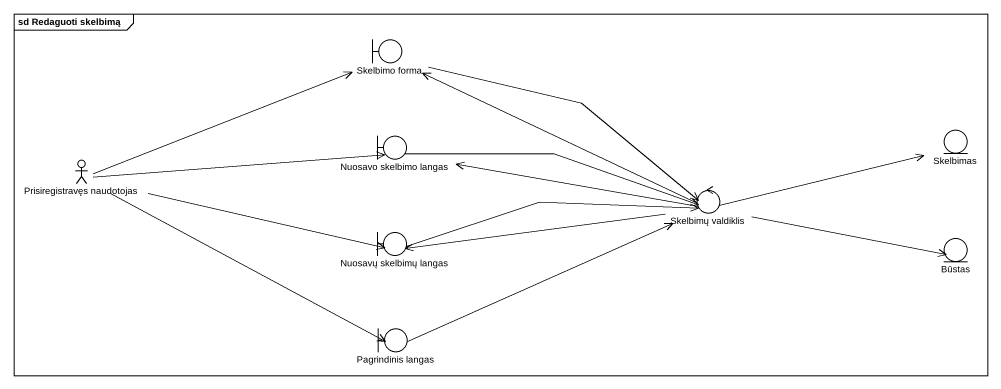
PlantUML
@startuml
mainframe sd Redaguoti skelbimą
boundary "Skelbimo forma" as Skelbimo_forma
boundary "Nuosavo skelbimo langas" as Nuosavo_skelbimo_langas
entity Skelbimas
actor "Prisiregistravęs naudotojas" as Prisiregistravęs_naudotojas
control "Skelbimų valdiklis" as Skelbimų_valdiklis
boundary "Nuosavų skelbimų langas" as Nuosavų_skelbimų_langas
entity Būstas
boundary "Pagrindinis langas" as Pagrindinis_langas
Skelbimo_forma -right-> Skelbimų_valdiklis
Nuosavo_skelbimo_langas -right-> Skelbimų_valdiklis
Prisiregistravęs_naudotojas -right-> Skelbimo_forma
Prisiregistravęs_naudotojas -right-> Nuosavo_skelbimo_langas
Prisiregistravęs_naudotojas -right-> Nuosavų_skelbimų_langas
Prisiregistravęs_naudotojas -right-> Pagrindinis_langas
Skelbimų_valdiklis -left-> Skelbimo_forma
Skelbimų_valdiklis -left-> Nuosavo_skelbimo_langas
Skelbimų_valdiklis -right-> Skelbimas
Skelbimų_valdiklis -left-> Nuosavų_skelbimų_langas
Skelbimų_valdiklis -right-> Būstas
Nuosavų_skelbimų_langas -right-> Skelbimų_valdiklis
Pagrindinis_langas -right-> Skelbimų_valdiklis
@enduml
